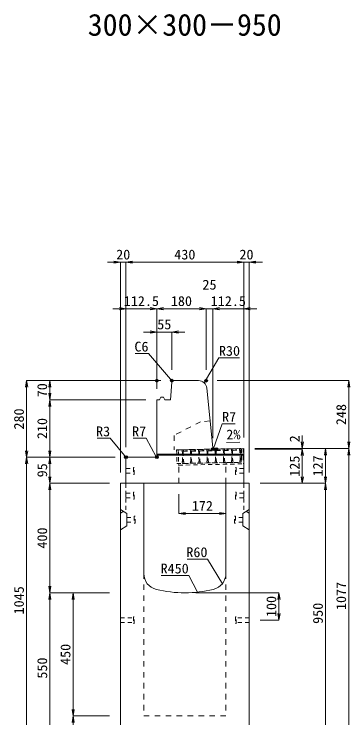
# Model space of a CAD drawing. Units: millimetres at full size; some dimension numbers follow another scale. Extents: x -18734 to 51600, y -18820 to 17820.
# Drawn here: x 6276 to 7503, y -8577 to -6006 of the extents above; entities that cross this region are included whole.
import ezdxf
from ezdxf.enums import TextEntityAlignment as Align

# ---------------------------------------------------------------- set-up
doc = ezdxf.new("R2010")
doc.units = ezdxf.units.MM
doc.header["$LTSCALE"] = 20
doc.header["$PDMODE"] = 32
doc.header["$PDSIZE"] = 10
doc.linetypes.add('USER1', pattern=[2, 1, -1])
doc.linetypes.add('USER2', pattern=[1.35, 0.75, -0.6])
for name, color, linetype, lineweight in [('インサート', 3, 'USER2', 9), ('グレーチング', 7, 'USER2', 5), ('受枠', 3, 'USER2', 9), ('寸法線', 7, 'Continuous', 13), ('引出線', 4, 'Continuous', 13), ('本体', 2, 'Continuous', 13), ('目地', 132, 'Continuous', 5)]:
    doc.layers.add(name, color=color, linetype=linetype, lineweight=lineweight)
doc.layers.add('作業エリア', color=11, linetype='Continuous')
doc.layers.add('文字', color=7, linetype='Continuous')
doc.styles.add('ＭＳ 明朝', font='')
doc.styles.get('ＭＳ 明朝').set_extended_font_data('MS Mincho')

# ---------------------------------------------------------------- blocks, each defined once
blk = doc.blocks.new('open_arrow')
at = {"color": 0, "linetype": 'Continuous', "lineweight": -2}
blk.add_lwpolyline([(7.5, 1.25), (0, 0), (7.5, -1.25)], dxfattribs=at)

msp = doc.modelspace()

# ---------------------------------------------------------------- linework, layer by layer
at = {"layer": 'インサート'}
for p, q in [((6685, -7666.5), (6712, -7666.5)), ((6685, -7666.5), (6685, -7683.5)), ((6685, -7683.5), (6712, -7683.5)), ((6715, -7662.5), (6712, -7662.5)), ((6712, -7662.5), (6712, -7687.5)), ((6712, -7687.5), (6715, -7687.5)), ((6715, -7687.5), (6715, -7662.5)), ((7085, -7662.5), (7088, -7662.5)), ((7085, -7687.5), (7085, -7662.5)), ((7088, -7687.5), (7085, -7687.5)), ((7088, -7662.5), (7088, -7687.5)), ((7115, -7666.5), (7088, -7666.5)), ((7115, -7683.5), (7088, -7683.5)), ((7115, -7666.5), (7115, -7683.5)), ((6685, -7756.5), (6712, -7756.5)), ((6685, -7756.5), (6685, -7773.5)), ((6715, -7752.5), (6712, -7752.5)), ((6712, -7752.5), (6712, -7777.5)), ((6715, -7777.5), (6715, -7752.5)), ((7085, -7752.5), (7088, -7752.5)), ((7085, -7777.5), (7085, -7752.5)), ((7088, -7752.5), (7088, -7777.5)), ((7115, -7756.5), (7088, -7756.5)), ((7115, -7756.5), (7115, -7773.5)), ((6685, -7773.5), (6712, -7773.5)), ((6712, -7777.5), (6715, -7777.5)), ((7088, -7777.5), (7085, -7777.5)), ((7115, -7773.5), (7088, -7773.5)), ((6718.2, -7840.5), (6715.2, -7840.5)), ((6715.2, -7840.5), (6715.2, -7865.5)), ((6718.2, -7865.5), (6718.2, -7840.5)), ((7081.8, -7840.5), (7084.8, -7840.5)), ((7081.8, -7865.5), (7081.8, -7840.5)), ((7084.8, -7840.5), (7084.8, -7865.5)), ((6688.2, -7844.5), (6715.2, -7844.5)), ((6688.2, -7844.5), (6688.2, -7861.5)), ((6688.2, -7861.5), (6715.2, -7861.5)), ((6715.2, -7865.5), (6718.2, -7865.5)), ((7084.8, -7865.5), (7081.8, -7865.5)), ((7111.8, -7844.5), (7084.8, -7844.5)), ((7111.8, -7861.5), (7084.8, -7861.5)), ((7111.8, -7844.5), (7111.8, -7861.5)), ((6665, -8211.5), (6712, -8211.5)), ((6665, -8211.5), (6665, -8228.5)), ((6715, -8207.5), (6712, -8207.5)), ((6712, -8207.5), (6712, -8232.5)), ((6715, -8232.5), (6715, -8207.5)), ((7088, -8207.5), (7085, -8207.5)), ((7085, -8207.5), (7085, -8232.5)), ((7088, -8232.5), (7088, -8207.5)), ((7135, -8211.5), (7088, -8211.5)), ((7135, -8228.5), (7135, -8211.5)), ((6665, -8228.5), (6712, -8228.5)), ((6712, -8232.5), (6715, -8232.5)), ((7085, -8232.5), (7088, -8232.5)), ((7135, -8228.5), (7088, -8228.5))]:
    msp.add_line(p, q, dxfattribs=at)
at = {"layer": 'グレーチング'}
for p, q in [((6889.92, -7597.5), (7104.88, -7593.2)), ((6895.04, -7603.4), (6919.92, -7596.9)), ((6895.04, -7603.4), (6920.04, -7602.9)), ((6925.04, -7602.8), (6949.91, -7596.3)), ((6925.04, -7602.8), (6950.03, -7602.3)), ((6955.03, -7602.2), (6979.91, -7595.7)), ((6955.03, -7602.2), (6980.03, -7601.7)), ((6985.03, -7601.6), (7009.9, -7595.1)), ((6985.03, -7601.6), (7010.02, -7601.1)), ((7015.02, -7601), (7039.89, -7594.5)), ((7015.02, -7601), (7040.01, -7600.5)), ((7045.01, -7600.4), (7069.89, -7593.9)), ((7045.01, -7600.4), (7070.01, -7599.9)), ((7075.01, -7599.8), (7099.88, -7593.3)), ((7075.01, -7599.8), (7100, -7599.3)), ((6890.92, -7647.49), (7105.88, -7643.19))]:
    msp.add_line(p, q, dxfattribs=at)
for points in [[(6889.92, -7597.5), (6894.92, -7597.4), (6895.04, -7603.4), (6894.06, -7604.42), (6894.78, -7640.41), (6895.8, -7641.39), (6895.92, -7647.39), (6890.92, -7647.49), (6890.8, -7641.49), (6891.78, -7640.47), (6891.06, -7604.48), (6890.04, -7603.5)], [(6919.92, -7596.9), (6924.92, -7596.8), (6925.04, -7602.8), (6924.06, -7603.82), (6924.78, -7639.81), (6925.8, -7640.79), (6925.92, -7646.79), (6920.92, -7646.89), (6920.8, -7640.89), (6921.78, -7639.87), (6921.06, -7603.88), (6920.04, -7602.9)], [(6949.91, -7596.3), (6954.91, -7596.2), (6955.03, -7602.2), (6954.05, -7603.22), (6954.77, -7639.21), (6955.79, -7640.19), (6955.91, -7646.19), (6950.91, -7646.29), (6950.79, -7640.29), (6951.77, -7639.27), (6951.05, -7603.28), (6950.03, -7602.3)], [(6979.91, -7595.7), (6984.91, -7595.6), (6985.03, -7601.6), (6984.05, -7602.62), (6984.77, -7638.61), (6985.79, -7639.59), (6985.91, -7645.59), (6980.91, -7645.69), (6980.79, -7639.69), (6981.77, -7638.67), (6981.05, -7602.68), (6980.03, -7601.7)], [(7009.9, -7595.1), (7014.9, -7595), (7015.02, -7601), (7014.04, -7602.02), (7014.76, -7638.01), (7015.78, -7638.99), (7015.9, -7644.99), (7010.9, -7645.09), (7010.78, -7639.09), (7011.76, -7638.07), (7011.04, -7602.08), (7010.02, -7601.1)], [(7039.89, -7594.5), (7044.89, -7594.4), (7045.01, -7600.4), (7044.03, -7601.42), (7044.75, -7637.41), (7045.77, -7638.39), (7045.89, -7644.39), (7040.89, -7644.49), (7040.77, -7638.49), (7041.75, -7637.47), (7041.03, -7601.48), (7040.01, -7600.5)], [(7069.89, -7593.9), (7074.89, -7593.8), (7075.01, -7599.8), (7074.03, -7600.82), (7074.75, -7636.81), (7075.77, -7637.79), (7075.89, -7643.79), (7070.89, -7643.89), (7070.77, -7637.89), (7071.75, -7636.87), (7071.03, -7600.88), (7070.01, -7599.9)], [(7099.88, -7593.3), (7104.88, -7593.2), (7105, -7599.2), (7104.02, -7600.22), (7104.74, -7636.21), (7105.76, -7637.19), (7105.88, -7643.19), (7100.88, -7643.29), (7100.76, -7637.29), (7101.74, -7636.27), (7101.02, -7600.28), (7100, -7599.3)]]:
    msp.add_lwpolyline(points, close=True, dxfattribs=at)
at = {"layer": '作業エリア'}
for p in [(6797.5, -7345), (6852.5, -7345), (6977.5, -7345), (7002.5, -7595), (7015, -7595), (6685, -7625), (6797.5, -7625)]:
    msp.add_point(p, dxfattribs=at)
at = {"layer": '受枠'}
for p, q in [((6869.93, -7597.9), (7112.88, -7593.04)), ((6869.93, -7597.9), (6870.93, -7647.89)), ((6875.93, -7597.78), (6877.05, -7653.77)), ((7106.88, -7593.16), (7107.88, -7643.15)), ((7112.88, -7593.04), (7114, -7649.03)), ((6870.93, -7647.89), (7107.88, -7643.15)), ((6877.05, -7653.77), (7114, -7649.03)), ((7050.89, -7644.29), (7051.01, -7650.29))]:
    msp.add_line(p, q, dxfattribs=at)
at = {"layer": '寸法線'}
for p, q in [((6733, -6912.31), (6617, -6912.31)), ((6665, -7680), (6665, -6912.31)), ((6685, -6912.31), (7115, -6912.31)), ((6685, -7588), (6685, -6912.31)), ((6685, -7588), (6685, -6912.31)), ((7067, -6912.31), (7183, -6912.31)), ((7115, -7553), (7115, -6912.31)), ((7115, -7553), (7115, -6912.31)), ((7135, -7680), (7135, -6912.31)), ((6637, -7082.31), (6797.5, -7082.31)), ((6685, -7588), (6685, -7082.31)), ((6797.5, -7082.31), (6977.5, -7082.31)), ((6797.5, -7375), (6797.5, -7082.31)), ((6797.5, -7375), (6797.5, -7082.31)), ((6929.5, -7082.31), (7050.5, -7082.31)), ((6977.5, -7305), (6977.5, -7082.31)), ((6977.5, -7305), (6977.5, -7082.31)), ((7002.5, -7555), (7002.5, -7082.31)), ((7002.5, -7082.31), (7163, -7082.31)), ((7002.5, -7555), (7002.5, -7082.31)), ((7115, -7553), (7115, -7082.31)), ((6749.5, -7167.31), (6900.5, -7167.31)), ((6797.5, -7375), (6797.5, -7167.31)), ((6852.5, -7305), (6852.5, -7167.31)), ((6322.06, -7625), (6322.06, -7345)), ((6812.5, -7345), (6322.06, -7345)), ((6407.06, -7415), (6407.06, -7345)), ((6812.5, -7345), (6407.06, -7345)), ((7017.5, -7345), (7498.78, -7345)), ((7498.78, -7593), (7498.78, -7345)), ((6407.06, -7625), (6407.06, -7415)), ((6757.5, -7415), (6407.06, -7415)), ((6757.5, -7415), (6407.06, -7415)), ((7328.78, -7643), (7328.78, -7545)), ((7155, -7593), (7498.78, -7593)), ((7155, -7593), (7413.78, -7593)), ((7155, -7593), (7328.78, -7593)), ((7155, -7593), (7498.78, -7593)), ((7155, -7595), (7328.78, -7595)), ((7155, -7595), (7328.78, -7595)), ((7328.78, -7720), (7328.78, -7595)), ((7413.78, -7720), (7413.78, -7593)), ((7498.78, -7593), (7498.78, -8670)), ((6322.06, -8670), (6322.06, -7625)), ((6645, -7625), (6322.06, -7625)), ((6645, -7625), (6322.06, -7625)), ((6407.06, -7720), (6407.06, -7625)), ((6645, -7625), (6407.06, -7625)), ((6645, -7625), (6407.06, -7625)), ((6407.06, -7720), (6407.06, -8120)), ((6625, -7720), (6407.06, -7720)), ((6625, -7720), (6407.06, -7720)), ((7175, -7720), (7413.78, -7720)), ((7175, -7720), (7413.78, -7720)), ((7175, -7720), (7328.78, -7720)), ((7413.78, -7720), (7413.78, -8670)), ((6878, -7760), (6878, -7830.23)), ((6878, -7830.23), (7050, -7830.23)), ((6625, -8120), (6407.06, -8120)), ((6407.06, -8670), (6407.06, -8120)), ((6625, -8120), (6407.06, -8120)), ((6492.06, -8120), (6492.06, -8570)), ((6625, -8120), (6492.06, -8120)), ((6940, -8120), (7243.78, -8120)), ((7243.78, -8120), (7243.78, -8220)), ((7175, -8220), (7243.78, -8220)), ((6625, -8570), (6492.06, -8570)), ((6492.06, -8570), (6492.06, -8670)), ((6625, -8570), (6492.06, -8570))]:
    msp.add_line(p, q, dxfattribs=at)
at = {"layer": '引出線'}
for points in [[(6855.29, -7347.99), (6767.27, -7245.82), (6718.92, -7245.82)], [(6970.48, -7352.76), (7024.33, -7261.36), (7099, -7261.36)], [(7004.14, -7593.19), (7036.08, -7502.42), (7084.01, -7502.42)], [(6685.88, -7625.88), (6627.15, -7555.51), (6579.43, -7555.51)], [(6795.45, -7622.95), (6758.75, -7555.51), (6710.82, -7555.51)], [(7052.12, -7570.88), (7100.83, -7569.9), (7052.08, -7570.88)], [(7037.07, -8086.68), (6982.66, -7996.79), (6907.98, -7996.79)], [(6946.44, -8117.6), (6914.22, -8056.45), (6813.21, -8056.45)]]:
    msp.add_lwpolyline(points, dxfattribs=at)
at = {"layer": '本体'}
for p, q in [((6847.5, -7415), (6852.07, -7350.98)), ((6852.07, -7350.98), (6858.5, -7345)), ((6858.5, -7345), (6950.35, -7345)), ((6980.2, -7372.01), (7001.87, -7588.7)), ((6797.5, -7415), (6797.5, -7618)), ((6797.5, -7415), (6807.5, -7415)), ((6807.5, -7415), (6812.5, -7405)), ((6812.5, -7405), (6822.5, -7405)), ((6822.5, -7405), (6827.5, -7415)), ((6827.5, -7415), (6847.5, -7415)), ((7015, -7595), (7008.83, -7595)), ((7115, -7593), (7015, -7595)), ((7115, -7593), (7115, -7720)), ((6685, -7628), (6685, -7720)), ((6790.5, -7625), (6688, -7625)), ((6665, -7720), (6665, -8670)), ((6665, -7720), (6750, -7720)), ((6685, -7720), (7115, -7720)), ((6750, -7720), (6750, -8049.47)), ((7050, -7720), (7135, -7720)), ((7050, -7720), (7050, -8049.47)), ((7135, -7720), (7135, -8670))]:
    msp.add_line(p, q, dxfattribs=at)
at = {"layer": '本体', "linetype": 'USER1'}
for p, q in [((6957.5, -7495), (6860.5, -7545)), ((6992.2, -7492), (6957.5, -7495)), ((6860.5, -7545), (6860.5, -7598.09)), ((7015, -7595), (6860.5, -7598.09)), ((6878, -7720), (6878, -7647.75)), ((7050, -7720), (7050, -7644.31))]:
    msp.add_line(p, q, dxfattribs=at)
at = {"layer": '本体', "linetype": 'USER2', "lineweight": 9}
for p, q in [((6685, -7817), (6685, -7720)), ((7115, -7817), (7115, -7720)), ((6665, -7829.5), (6685, -7817)), ((7135, -7829.5), (7115, -7817))]:
    msp.add_line(p, q, dxfattribs=at)
at = {"layer": '本体', "lineweight": 9}
for p, q in [((6665, -7816), (6688.2, -7830.5)), ((7134.58, -7816.26), (7111.8, -7830.5)), ((6688.2, -7830.5), (6688.2, -7875.5)), ((7111.8, -7830.5), (7111.8, -7875.5)), ((6688.2, -7875.5), (6665, -7890)), ((7111.8, -7875.5), (7135, -7890))]:
    msp.add_line(p, q, dxfattribs=at)
at = {"layer": '本体', "linetype": 'USER1', "lineweight": 15}
for p, q in [((6750, -8049.47), (6750, -8570)), ((7050, -8049.47), (7050, -8570)), ((6750, -8570), (7050, -8570))]:
    msp.add_line(p, q, dxfattribs=at)
at = {"layer": '本体'}
for centre, radius, start, end in [((6950.35, -7375), 30, 5.71059, 90), ((7008.83, -7588), 7, 185.71059, 270), ((6688, -7628), 3, 90, 180), ((6790.5, -7618), 7, 270, 0), ((6810, -8049.47), 60, 180, 256.65764), ((6990, -8049.47), 60, 283.34236, 0), ((6900, -7670), 450, 256.65764, 283.34236)]:
    msp.add_arc(centre, radius, start, end, dxfattribs=at)
at = {"layer": '目地'}
for p, q in [((7115, -7613), (6797.5, -7613)), ((7115, -7617), (6797.5, -7617))]:
    msp.add_line(p, q, dxfattribs=at)

# ---------------------------------------------------------------- block references
at = {"layer": '寸法線', "xscale": 3.2, "yscale": 3.2}
for p, rotation in [((6665, -6912.31), 180), ((7115, -6912.31), 180), ((7115, -6912.31), 180), ((6685, -7082.31), 180), ((6797.5, -7082.31), 180), ((6977.5, -7082.31), 180), ((6977.5, -7082.31), 180), ((6797.5, -7167.31), 180), ((6322.06, -7345), 270), ((6407.06, -7345), 270), ((7498.78, -7345), 270), ((6407.06, -7415), 90), ((6407.06, -7415), 270), ((7328.78, -7593), 90), ((7498.78, -7593), 90), ((6322.06, -7625), 90), ((6407.06, -7625), 90), ((7328.78, -7595), 270), ((7328.78, -7595), 270), ((7413.78, -7593), 270), ((7498.78, -7593), 270), ((6322.06, -7625), 270), ((6407.06, -7625), 270), ((6407.06, -7720), 90), ((7328.78, -7720), 90), ((7413.78, -7720), 90), ((6407.06, -7720), 270), ((7413.78, -7720), 270), ((7050, -7830.23), 180), ((6407.06, -8120), 90), ((6407.06, -8120), 270), ((6492.06, -8120), 270), ((7243.78, -8120), 270), ((7243.78, -8220), 90), ((6492.06, -8570), 90), ((6492.06, -8570), 270)]:
    msp.add_blockref('open_arrow', p, dxfattribs=dict(at, rotation=rotation))
for p in [(6685, -6912.31), (6685, -6912.31), (7135, -6912.31), (6797.5, -7082.31), (7002.5, -7082.31), (7002.5, -7082.31), (7115, -7082.31), (6852.5, -7167.31), (6878, -7830.23)]:
    msp.add_blockref('open_arrow', p, dxfattribs=at)
at = {"layer": '引出線', "xscale": 0.0533, "yscale": 0.0533}
for p, rotation in [((6855.29, -7347.99), 130.7), ((6970.48, -7352.76), 59.5), ((7052.12, -7570.88), 1.1), ((7004.14, -7593.19), 70.6), ((6685.88, -7625.88), 129.8), ((6795.45, -7622.95), 118.6), ((7037.07, -8086.68), 121.2), ((6946.44, -8117.6), 117.8)]:
    msp.add_blockref('open_arrow', p, dxfattribs=dict(at, rotation=rotation))

# ---------------------------------------------------------------- texts
at = {"layer": '寸法線', "style": 'ＭＳ 明朝', "width": 1.05}
for s, p in [('20', (6675, -6884.31)), ('430', (6900, -6884.31)), ('20', (7125, -6884.31)), ('25', (6990, -6994.31)), ('112.5', (6741.25, -7054.31)), ('180', (6887.5, -7054.31)), ('112.5', (7058.75, -7054.31)), ('55', (6825, -7139.31)), ('172', (6964, -7802.23))]:
    msp.add_text(s, height=36.03, dxfattribs=at).set_placement(p, align=Align.MIDDLE_CENTER)
for s, p in [('70', (6379.06, -7380)), ('280', (6294.06, -7485)), ('248', (7470.78, -7469)), ('210', (6379.06, -7520)), ('2', (7300.78, -7557.41)), ('125', (7300.78, -7657.5)), ('127', (7385.78, -7656.5)), ('95', (6379.06, -7672.5)), ('400', (6379.06, -7920)), ('1077', (7470.78, -8131.5)), ('1045', (6294.06, -8147.5)), ('100', (7215.78, -8170)), ('950', (7385.78, -8195)), ('450', (6464.06, -8345)), ('550', (6379.06, -8395))]:
    msp.add_text(s, height=36.03, rotation=90, dxfattribs=at).set_placement(p, align=Align.MIDDLE_CENTER)
at = {"layer": '引出線', "style": 'ＭＳ 明朝', "width": 1.05}
for s, p in [('C6', (6767.27, -7202.62)), ('R3', (6627.15, -7512.31)), ('R7', (6758.75, -7512.31)), ('R60', (6982.66, -7953.59)), ('R450', (6914.22, -8013.25))]:
    msp.add_text(s, height=36.03, dxfattribs=at).set_placement(p, align=Align.TOP_RIGHT)
for s, p in [('R30', (7024.33, -7218.16)), ('R7', (7036.08, -7459.22))]:
    msp.add_text(s, height=36.03, dxfattribs=at).set_placement(p, align=Align.TOP_LEFT)
msp.add_text('2%', height=36.03, rotation=1.146, dxfattribs=at).set_placement((7051.15, -7523.98), align=Align.TOP_LEFT)
at = {"layer": '文字', "style": 'ＭＳ 明朝'}
msp.add_text('300×300－950', height=80.06, dxfattribs=at).set_placement((6899.52, -6044.97), align=Align.MIDDLE_CENTER)

doc.saveas('drawing.dxf')
